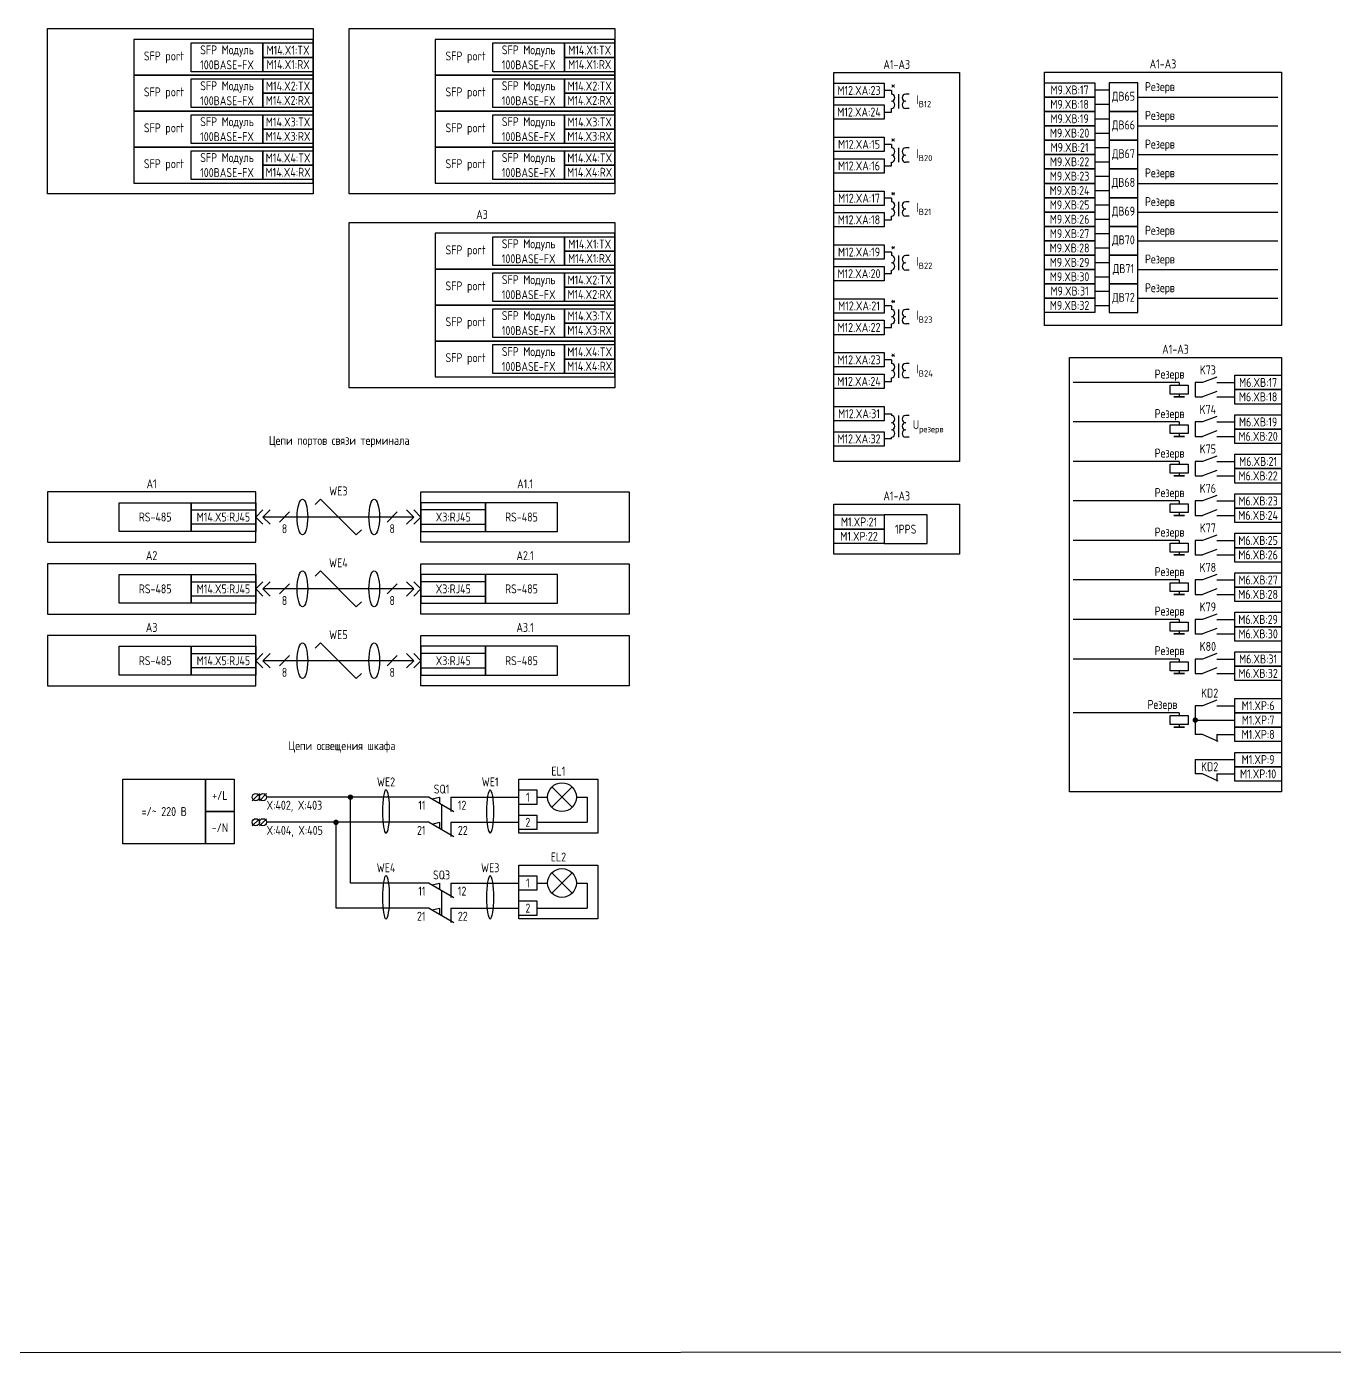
# Model space of a CAD drawing. Header units: millimetres. Extents: x -1315 to 7958, y -96 to 618.
# Drawn here: x 5269.2 to 5633.3, y -96 to 277.5 of the extents above; entities that cross this region are included whole.
import ezdxf

# ---------------------------------------------------------------- set-up
doc = ezdxf.new("R2010")
doc.units = ezdxf.units.MM
doc.styles.add('Gost_type_A', font='GOST_A.TTF')

# ---------------------------------------------------------------- blocks, each defined once
blk = doc.blocks.new('POINT')
at = {"const_width": 0.75}
blk.add_lwpolyline([(-0.375, 0, 1), (0.375, 0, 1)], format="xyb", close=True, dxfattribs=at)

msp = doc.modelspace()

# ---------------------------------------------------------------- linework, layer by layer
for p, q in [((5510, 259.78), (5508, 259.78)), ((5566.64, 259.92), (5570.64, 259.92)), ((5578.64, 257.92), (5617.64, 257.92)), ((5566.64, 255.92), (5570.64, 255.92)), ((5508, 253.78), (5510, 253.78)), ((5566.64, 251.92), (5570.64, 251.92)), ((5566.64, 247.92), (5570.64, 247.92)), ((5578.64, 249.92), (5617.64, 249.92)), ((5510, 244.78), (5508, 244.78)), ((5566.64, 243.92), (5570.64, 243.92)), ((5566.64, 239.92), (5570.64, 239.92)), ((5578.64, 241.92), (5617.64, 241.92)), ((5508, 238.78), (5510, 238.78)), ((5566.64, 235.92), (5570.64, 235.92)), ((5566.64, 231.92), (5570.64, 231.92)), ((5578.64, 233.92), (5617.64, 233.92)), ((5510, 229.78), (5508, 229.78)), ((5566.64, 227.92), (5570.64, 227.92)), ((5578.64, 225.92), (5617.64, 225.92)), ((5508, 223.78), (5510, 223.78)), ((5566.64, 223.92), (5570.64, 223.92)), ((5566.64, 219.92), (5570.64, 219.92)), ((5578.64, 217.92), (5617.64, 217.92)), ((5510, 214.78), (5508, 214.78)), ((5566.64, 215.92), (5570.64, 215.92)), ((5566.64, 211.92), (5570.64, 211.92)), ((5578.64, 209.92), (5617.64, 209.92)), ((5508, 208.78), (5510, 208.78)), ((5566.64, 207.92), (5570.64, 207.92)), ((5566.64, 203.92), (5570.64, 203.92)), ((5578.64, 201.92), (5617.64, 201.92)), ((5510, 199.78), (5508, 199.78)), ((5566.64, 199.92), (5570.64, 199.92)), ((5508, 193.78), (5510, 193.78)), ((5510, 184.78), (5508, 184.78)), ((5508, 178.78), (5510, 178.78)), ((5590.14, 178.47), (5560.64, 178.47)), ((5590.14, 178.47), (5590.14, 177.72)), ((5590.14, 175.22), (5590.14, 174.47)), ((5590.14, 167.47), (5560.64, 167.47)), ((5590.14, 167.47), (5590.14, 166.72)), ((5590.14, 164.22), (5590.14, 163.47)), ((5590.14, 156.47), (5560.64, 156.47)), ((5590.14, 156.47), (5590.14, 155.72)), ((5590.14, 153.22), (5590.14, 152.47)), ((5349.53, 144.53), (5351, 146)), ((5351, 146), (5361, 136)), ((5333, 141), (5335, 143)), ((5333, 141), (5335, 143)), ((5335, 141), (5337, 143)), ((5335, 141), (5337, 143)), ((5342.41, 142.41), (5339.59, 139.59)), ((5372.41, 142.41), (5369.59, 139.59)), ((5377, 141), (5375, 143)), ((5377, 141), (5375, 143)), ((5379, 141), (5377, 143)), ((5379, 141), (5377, 143)), ((5590.14, 145.47), (5560.64, 145.47)), ((5590.14, 145.47), (5590.14, 144.72)), ((5590.14, 142.22), (5590.14, 141.47)), ((5333, 141), (5335, 139)), ((5333, 141), (5335, 139)), ((5377, 141), (5335, 141)), ((5335, 141), (5337, 139)), ((5335, 141), (5337, 139)), ((5377, 141), (5375, 139)), ((5377, 141), (5375, 139)), ((5379, 141), (5377, 139)), ((5379, 141), (5377, 139)), ((5361, 136), (5362.41, 137.41)), ((5590.14, 134.47), (5560.64, 134.47)), ((5590.14, 134.47), (5590.14, 133.72)), ((5590.14, 131.22), (5590.14, 130.47)), ((5349.53, 124.53), (5351, 126)), ((5351, 126), (5361, 116)), ((5590.14, 123.47), (5560.64, 123.47)), ((5590.14, 123.47), (5590.14, 122.72)), ((5333, 121), (5335, 123)), ((5333, 121), (5335, 123)), ((5333, 121), (5335, 119)), ((5333, 121), (5335, 119)), ((5335, 121), (5337, 123)), ((5335, 121), (5337, 123)), ((5377, 121), (5335, 121)), ((5335, 121), (5337, 119)), ((5335, 121), (5337, 119)), ((5342.41, 122.41), (5339.59, 119.59)), ((5372.41, 122.41), (5369.59, 119.59)), ((5377, 121), (5375, 123)), ((5377, 121), (5375, 123)), ((5377, 121), (5375, 119)), ((5377, 121), (5375, 119)), ((5379, 121), (5377, 123)), ((5379, 121), (5377, 123)), ((5379, 121), (5377, 119)), ((5379, 121), (5377, 119)), ((5590.14, 120.22), (5590.14, 119.47)), ((5361, 116), (5362.41, 117.41)), ((5590.14, 112.47), (5560.64, 112.47)), ((5590.14, 112.47), (5590.14, 111.72)), ((5590.14, 109.22), (5590.14, 108.47)), ((5349.53, 104.53), (5351, 106)), ((5351, 106), (5361, 96)), ((5333, 101), (5335, 103)), ((5333, 101), (5335, 103)), ((5333, 101), (5335, 99)), ((5333, 101), (5335, 99)), ((5335, 101), (5337, 103)), ((5335, 101), (5337, 103)), ((5377, 101), (5335, 101)), ((5335, 101), (5337, 99)), ((5335, 101), (5337, 99)), ((5342.41, 102.41), (5339.59, 99.59)), ((5372.41, 102.41), (5369.59, 99.59)), ((5377, 101), (5375, 103)), ((5377, 101), (5375, 103)), ((5377, 101), (5375, 99)), ((5377, 101), (5375, 99)), ((5379, 101), (5377, 103)), ((5379, 101), (5377, 103)), ((5379, 101), (5377, 99)), ((5379, 101), (5377, 99)), ((5590.14, 101.47), (5560.64, 101.47)), ((5590.14, 101.47), (5590.14, 100.72)), ((5361, 96), (5362.41, 97.41)), ((5590.14, 98.22), (5590.14, 97.47)), ((5590.14, 86.47), (5560.64, 86.47)), ((5590.14, 86.47), (5590.14, 85.72)), ((5590.14, 83.22), (5590.14, 82.47)), ((5600.64, 80.47), (5600.64, 78.47)), ((5594.64, 73.47), (5594.64, 69.47)), ((5600.64, 69.47), (5600.64, 67.47)), ((5334.01, 64), (5332.01, 62)), ((5336.01, 64), (5334.01, 62)), ((5415.45, 65.83), (5421.11, 60.17)), ((5421.11, 65.83), (5415.45, 60.17)), ((5381.28, 63), (5336.01, 63)), ((5359.36, 39.09), (5359.36, 62.99)), ((5381.28, 63), (5388.2, 59)), ((5382.14, 62.5), (5384.14, 63)), ((5384.14, 63), (5384.14, 61.34)), ((5387.28, 63), (5387.28, 59)), ((5387.28, 63), (5406.28, 63)), ((5411.28, 63), (5414.28, 63)), ((5422.28, 63), (5425.28, 63)), ((5425.28, 63), (5425.28, 56)), ((5334.01, 57), (5332.01, 55)), ((5336.01, 57), (5334.01, 55)), ((5381.28, 56), (5336.01, 56)), ((5355.36, 32.09), (5355.36, 55.99)), ((5381.28, 56), (5388.2, 52)), ((5382.14, 55.5), (5384.14, 56)), ((5384.14, 56), (5384.14, 54.34)), ((5387.28, 56), (5387.28, 52)), ((5387.28, 56), (5406.28, 56)), ((5411.28, 56), (5425.28, 56)), ((5415.45, 41.91), (5421.11, 36.26)), ((5421.11, 41.91), (5415.45, 36.26)), ((5381.28, 39.09), (5359.36, 39.09)), ((5381.28, 39.09), (5388.2, 35.09)), ((5382.14, 38.59), (5384.14, 39.09)), ((5384.14, 39.09), (5384.14, 37.43)), ((5387.28, 39.09), (5387.28, 35.09)), ((5387.28, 39.09), (5406.28, 39.09)), ((5411.28, 39.09), (5414.28, 39.09)), ((5422.28, 39.09), (5425.28, 39.09)), ((5425.28, 39.09), (5425.28, 32.09)), ((5381.28, 32.09), (5355.36, 32.09)), ((5381.28, 32.09), (5388.2, 28.09)), ((5382.14, 31.59), (5384.14, 32.09)), ((5384.14, 32.09), (5384.14, 30.43)), ((5387.28, 32.09), (5387.28, 28.09)), ((5387.28, 32.09), (5406.28, 32.09)), ((5411.28, 32.09), (5425.28, 32.09))]:
    msp.add_line(p, q)
at = {"ltscale": 4}
for p, q in [((5510, 259.78), (5510, 258.78)), ((5510, 259.28), (5510, 258.78)), ((5512, 258.78), (5512, 254.78)), ((5512, 258.78), (5512, 254.78)), ((5515, 258.78), (5514, 258.78)), ((5515, 258.78), (5514, 258.78)), ((5510, 253.78), (5510, 254.78)), ((5515, 254.78), (5514, 254.78)), ((5515, 254.78), (5514, 254.78)), ((5510, 244.78), (5510, 243.78)), ((5510, 244.28), (5510, 243.78)), ((5512, 243.78), (5512, 239.78)), ((5512, 243.78), (5512, 239.78)), ((5515, 243.78), (5514, 243.78)), ((5515, 243.78), (5514, 243.78)), ((5510, 238.78), (5510, 239.78)), ((5515, 239.78), (5514, 239.78)), ((5515, 239.78), (5514, 239.78)), ((5510, 229.78), (5510, 228.78)), ((5510, 229.28), (5510, 228.78)), ((5512, 228.78), (5512, 224.78)), ((5512, 228.78), (5512, 224.78)), ((5515, 228.78), (5514, 228.78)), ((5515, 228.78), (5514, 228.78)), ((5510, 223.78), (5510, 224.78)), ((5515, 224.78), (5514, 224.78)), ((5515, 224.78), (5514, 224.78)), ((5510, 214.78), (5510, 213.78)), ((5510, 214.28), (5510, 213.78)), ((5512, 213.78), (5512, 209.78)), ((5512, 213.78), (5512, 209.78)), ((5515, 213.78), (5514, 213.78)), ((5515, 213.78), (5514, 213.78)), ((5510, 208.78), (5510, 209.78)), ((5515, 209.78), (5514, 209.78)), ((5515, 209.78), (5514, 209.78)), ((5510, 199.78), (5510, 198.78)), ((5510, 199.28), (5510, 198.78)), ((5512, 198.78), (5512, 194.78)), ((5512, 198.78), (5512, 194.78)), ((5515, 198.78), (5514, 198.78)), ((5515, 198.78), (5514, 198.78)), ((5510, 193.78), (5510, 194.78)), ((5515, 194.78), (5514, 194.78)), ((5515, 194.78), (5514, 194.78)), ((5510, 184.78), (5510, 183.78)), ((5510, 184.28), (5510, 183.78)), ((5512, 183.78), (5512, 179.78)), ((5512, 183.78), (5512, 179.78)), ((5515, 183.78), (5514, 183.78)), ((5515, 183.78), (5514, 183.78)), ((5510, 178.78), (5510, 179.78)), ((5515, 179.78), (5514, 179.78)), ((5515, 179.78), (5514, 179.78)), ((5508, 169.77), (5510, 169.77)), ((5510, 169.77), (5510, 169.27)), ((5510, 169.77), (5510, 169.27)), ((5512, 169.27), (5512, 165.27)), ((5515, 169.27), (5514, 169.27)), ((5512, 167.27), (5512, 163.27)), ((5510, 162.77), (5508, 162.77)), ((5510, 162.77), (5510, 163.27)), ((5515, 163.27), (5514, 163.27))]:
    msp.add_line(p, q, dxfattribs=at)
at = {"ltscale": 4.32}
for p, q in [((5600.64, 179.97), (5596.64, 178.47)), ((5600.64, 175.97), (5596.64, 174.47)), ((5600.64, 168.97), (5596.64, 167.47)), ((5600.64, 164.97), (5596.64, 163.47)), ((5600.64, 157.97), (5596.64, 156.47)), ((5600.64, 153.97), (5596.64, 152.47)), ((5600.64, 146.97), (5596.64, 145.47)), ((5600.64, 142.97), (5596.64, 141.47)), ((5600.64, 135.97), (5596.64, 134.47)), ((5600.64, 131.97), (5596.64, 130.47)), ((5600.64, 124.97), (5596.64, 123.47)), ((5600.64, 120.97), (5596.64, 119.47)), ((5600.64, 113.97), (5596.64, 112.47)), ((5600.64, 109.97), (5596.64, 108.47)), ((5600.64, 102.97), (5596.64, 101.47)), ((5600.64, 98.97), (5596.64, 97.47)), ((5600.64, 89.97), (5596.64, 88.47)), ((5601.03, 78.47), (5596.64, 80.47)), ((5601.03, 67.47), (5596.64, 69.47))]:
    msp.add_line(p, q, dxfattribs=at)
at = {"ltscale": 1.08}
for p, q in [((5596.64, 178.47), (5594.64, 178.47)), ((5594.64, 178.47), (5594.64, 174.47)), ((5600.64, 178.47), (5605.64, 178.47)), ((5594.64, 174.47), (5596.64, 174.47)), ((5600.64, 174.47), (5605.64, 174.47)), ((5596.64, 167.47), (5594.64, 167.47)), ((5594.64, 167.47), (5594.64, 163.47)), ((5600.64, 167.47), (5605.64, 167.47)), ((5594.64, 163.47), (5596.64, 163.47)), ((5600.64, 163.47), (5605.64, 163.47)), ((5596.64, 156.47), (5594.64, 156.47)), ((5594.64, 156.47), (5594.64, 152.47)), ((5600.64, 156.47), (5605.64, 156.47)), ((5594.64, 152.47), (5596.64, 152.47)), ((5600.64, 152.47), (5605.64, 152.47)), ((5596.64, 145.47), (5594.64, 145.47)), ((5594.64, 145.47), (5594.64, 141.47)), ((5600.64, 145.47), (5605.64, 145.47)), ((5594.64, 141.47), (5596.64, 141.47)), ((5600.64, 141.47), (5605.64, 141.47)), ((5596.64, 134.47), (5594.64, 134.47)), ((5594.64, 134.47), (5594.64, 130.47)), ((5600.64, 134.47), (5605.64, 134.47)), ((5594.64, 130.47), (5596.64, 130.47)), ((5600.64, 130.47), (5605.64, 130.47)), ((5596.64, 123.47), (5594.64, 123.47)), ((5594.64, 123.47), (5594.64, 119.47)), ((5600.64, 123.47), (5605.64, 123.47)), ((5594.64, 119.47), (5596.64, 119.47)), ((5600.64, 119.47), (5605.64, 119.47)), ((5596.64, 112.47), (5594.64, 112.47)), ((5594.64, 112.47), (5594.64, 108.47)), ((5600.64, 112.47), (5605.64, 112.47)), ((5594.64, 108.47), (5596.64, 108.47)), ((5600.64, 108.47), (5605.64, 108.47)), ((5596.64, 101.47), (5594.64, 101.47)), ((5594.64, 101.47), (5594.64, 97.47)), ((5600.64, 101.47), (5605.64, 101.47)), ((5594.64, 97.47), (5596.64, 97.47)), ((5600.64, 97.47), (5605.64, 97.47)), ((5596.64, 88.47), (5594.64, 88.47)), ((5594.64, 88.47), (5594.64, 80.47)), ((5600.64, 88.47), (5605.64, 88.47)), ((5594.64, 84.47), (5605.64, 84.47)), ((5596.64, 80.47), (5594.64, 80.47)), ((5600.64, 80.47), (5605.64, 80.47)), ((5594.64, 73.47), (5605.64, 73.47)), ((5596.64, 69.47), (5594.64, 69.47)), ((5600.64, 69.47), (5605.64, 69.47))]:
    msp.add_line(p, q, dxfattribs=at)
at = {"ltscale": 0.5}
for p, q in [((5384.74, 61), (5384.74, 54)), ((5384.74, 37.09), (5384.74, 30.09))]:
    msp.add_line(p, q, dxfattribs=at)
for points in [[(-1315, 612), (7958.16, 618), (7958.16, -90), (-1315, -96)], [(5275, 277), (5349, 277), (5349, 231), (5275, 231)], [(5359, 277), (5433, 277), (5433, 231), (5359, 231)], [(5299, 264), (5349, 264), (5349, 274), (5299, 274)], [(5315, 273), (5335, 273), (5335, 265), (5315, 265)], [(5335, 273), (5349, 273), (5349, 269), (5335, 269)], [(5383, 264), (5433, 264), (5433, 274), (5383, 274)], [(5399, 273), (5419, 273), (5419, 265), (5399, 265)], [(5419, 273), (5433, 273), (5433, 269), (5419, 269)], [(5335, 269), (5349, 269), (5349, 265), (5335, 265)], [(5419, 269), (5433, 269), (5433, 265), (5419, 265)], [(5299, 254), (5349, 254), (5349, 264), (5299, 264)], [(5315, 263), (5335, 263), (5335, 255), (5315, 255)], [(5335, 263), (5349, 263), (5349, 259), (5335, 259)], [(5383, 254), (5433, 254), (5433, 264), (5383, 264)], [(5399, 263), (5419, 263), (5419, 255), (5399, 255)], [(5419, 263), (5433, 263), (5433, 259), (5419, 259)], [(5494, 264.78), (5529, 264.78), (5529, 156.42), (5494, 156.42)], [(5494, 261.78), (5508, 261.78), (5508, 257.78), (5494, 257.78)], [(5552.64, 264.92), (5618.64, 264.92), (5618.64, 194.37), (5552.64, 194.37)], [(5552.64, 261.92), (5566.64, 261.92), (5566.64, 257.92), (5552.64, 257.92)], [(5335, 259), (5349, 259), (5349, 255), (5335, 255)], [(5419, 259), (5433, 259), (5433, 255), (5419, 255)], [(5552.64, 257.92), (5566.64, 257.92), (5566.64, 253.92), (5552.64, 253.92)], [(5299, 244), (5349, 244), (5349, 254), (5299, 254)], [(5383, 244), (5433, 244), (5433, 254), (5383, 254)], [(5494, 255.78), (5508, 255.78), (5508, 251.78), (5494, 251.78)], [(5315, 253), (5335, 253), (5335, 245), (5315, 245)], [(5335, 253), (5349, 253), (5349, 249), (5335, 249)], [(5399, 253), (5419, 253), (5419, 245), (5399, 245)], [(5419, 253), (5433, 253), (5433, 249), (5419, 249)], [(5552.64, 253.92), (5566.64, 253.92), (5566.64, 249.92), (5552.64, 249.92)], [(5335, 249), (5349, 249), (5349, 245), (5335, 245)], [(5419, 249), (5433, 249), (5433, 245), (5419, 245)], [(5494, 246.78), (5508, 246.78), (5508, 242.78), (5494, 242.78)], [(5552.64, 249.92), (5566.64, 249.92), (5566.64, 245.92), (5552.64, 245.92)], [(5299, 234), (5349, 234), (5349, 244), (5299, 244)], [(5315, 243), (5335, 243), (5335, 235), (5315, 235)], [(5335, 243), (5349, 243), (5349, 239), (5335, 239)], [(5383, 234), (5433, 234), (5433, 244), (5383, 244)], [(5399, 243), (5419, 243), (5419, 235), (5399, 235)], [(5419, 243), (5433, 243), (5433, 239), (5419, 239)], [(5552.64, 245.92), (5566.64, 245.92), (5566.64, 241.92), (5552.64, 241.92)], [(5494, 240.78), (5508, 240.78), (5508, 236.78), (5494, 236.78)], [(5552.64, 241.92), (5566.64, 241.92), (5566.64, 237.92), (5552.64, 237.92)], [(5335, 239), (5349, 239), (5349, 235), (5335, 235)], [(5419, 239), (5433, 239), (5433, 235), (5419, 235)], [(5552.64, 237.92), (5566.64, 237.92), (5566.64, 233.92), (5552.64, 233.92)], [(5494, 231.78), (5508, 231.78), (5508, 227.78), (5494, 227.78)], [(5552.64, 233.92), (5566.64, 233.92), (5566.64, 229.92), (5552.64, 229.92)], [(5552.64, 229.92), (5566.64, 229.92), (5566.64, 225.92), (5552.64, 225.92)], [(5494, 225.78), (5508, 225.78), (5508, 221.78), (5494, 221.78)], [(5552.64, 225.92), (5566.64, 225.92), (5566.64, 221.92), (5552.64, 221.92)], [(5359, 223), (5433, 223), (5433, 177), (5359, 177)], [(5552.64, 221.92), (5566.64, 221.92), (5566.64, 217.92), (5552.64, 217.92)], [(5383, 210), (5433, 210), (5433, 220), (5383, 220)], [(5399, 219), (5419, 219), (5419, 211), (5399, 211)], [(5419, 219), (5433, 219), (5433, 215), (5419, 215)], [(5494, 216.78), (5508, 216.78), (5508, 212.78), (5494, 212.78)], [(5552.64, 217.92), (5566.64, 217.92), (5566.64, 213.92), (5552.64, 213.92)], [(5419, 215), (5433, 215), (5433, 211), (5419, 211)], [(5552.64, 213.92), (5566.64, 213.92), (5566.64, 209.92), (5552.64, 209.92)], [(5383, 200), (5433, 200), (5433, 210), (5383, 210)], [(5494, 210.78), (5508, 210.78), (5508, 206.78), (5494, 206.78)], [(5552.64, 209.92), (5566.64, 209.92), (5566.64, 205.92), (5552.64, 205.92)], [(5399, 209), (5419, 209), (5419, 201), (5399, 201)], [(5419, 209), (5433, 209), (5433, 205), (5419, 205)], [(5552.64, 205.92), (5566.64, 205.92), (5566.64, 201.92), (5552.64, 201.92)], [(5419, 205), (5433, 205), (5433, 201), (5419, 201)], [(5494, 201.78), (5508, 201.78), (5508, 197.78), (5494, 197.78)], [(5552.64, 201.92), (5566.64, 201.92), (5566.64, 197.92), (5552.64, 197.92)], [(5383, 190), (5433, 190), (5433, 200), (5383, 200)], [(5399, 199), (5419, 199), (5419, 191), (5399, 191)], [(5419, 199), (5433, 199), (5433, 195), (5419, 195)], [(5419, 195), (5433, 195), (5433, 191), (5419, 191)], [(5494, 195.78), (5508, 195.78), (5508, 191.78), (5494, 191.78)], [(5383, 180), (5433, 180), (5433, 190), (5383, 190)], [(5399, 189), (5419, 189), (5419, 181), (5399, 181)], [(5419, 189), (5433, 189), (5433, 185), (5419, 185)], [(5494, 186.78), (5508, 186.78), (5508, 182.78), (5494, 182.78)], [(5419, 185), (5433, 185), (5433, 181), (5419, 181)], [(5559.64, 185.47), (5618.64, 185.47), (5618.64, 64.47), (5559.64, 64.47)], [(5494, 180.78), (5508, 180.78), (5508, 176.78), (5494, 176.78)], [(5605.64, 180.47), (5618.64, 180.47), (5618.64, 176.47), (5605.64, 176.47)], [(5592.64, 177.72), (5592.64, 175.22), (5587.64, 175.22), (5587.64, 177.72)], [(5605.64, 176.47), (5618.64, 176.47), (5618.64, 172.47), (5605.64, 172.47)], [(5591.64, 174.47), (5588.64, 174.47)], [(5494, 171.77), (5508, 171.77), (5508, 167.77), (5494, 167.77)], [(5605.64, 169.47), (5618.64, 169.47), (5618.64, 165.47), (5605.64, 165.47)], [(5494, 164.77), (5508, 164.77), (5508, 160.77), (5494, 160.77)], [(5592.64, 166.72), (5592.64, 164.22), (5587.64, 164.22), (5587.64, 166.72)], [(5605.64, 165.47), (5618.64, 165.47), (5618.64, 161.47), (5605.64, 161.47)], [(5591.64, 163.47), (5588.64, 163.47)], [(5605.64, 158.47), (5618.64, 158.47), (5618.64, 154.47), (5605.64, 154.47)], [(5592.64, 155.72), (5592.64, 153.22), (5587.64, 153.22), (5587.64, 155.72)], [(5605.64, 154.47), (5618.64, 154.47), (5618.64, 150.47), (5605.64, 150.47)], [(5591.64, 152.47), (5588.64, 152.47)], [(5275, 134), (5333, 134), (5333, 148), (5275, 148)], [(5437, 134), (5379, 134), (5379, 148), (5437, 148)], [(5605.64, 147.47), (5618.64, 147.47), (5618.64, 143.47), (5605.64, 143.47)], [(5295, 145), (5315, 145), (5315, 137), (5295, 137)], [(5315, 145), (5333, 145), (5333, 137), (5315, 137)], [(5315, 143), (5333, 143), (5333, 139), (5315, 139)], [(5397, 145), (5379, 145), (5379, 137), (5397, 137)], [(5397, 143), (5379, 143), (5379, 139), (5397, 139)], [(5417, 145), (5397, 145), (5397, 137), (5417, 137)], [(5494, 144.63), (5529, 144.63), (5529, 130.63), (5494, 130.63)], [(5592.64, 144.72), (5592.64, 142.22), (5587.64, 142.22), (5587.64, 144.72)], [(5605.64, 143.47), (5618.64, 143.47), (5618.64, 139.47), (5605.64, 139.47)], [(5494, 141.63), (5508, 141.63), (5508, 137.63), (5494, 137.63)], [(5591.64, 141.47), (5588.64, 141.47)], [(5494, 137.63), (5508, 137.63), (5508, 133.63), (5494, 133.63)], [(5605.64, 136.47), (5618.64, 136.47), (5618.64, 132.47), (5605.64, 132.47)], [(5592.64, 133.72), (5592.64, 131.22), (5587.64, 131.22), (5587.64, 133.72)], [(5605.64, 132.47), (5618.64, 132.47), (5618.64, 128.47), (5605.64, 128.47)], [(5275, 114), (5333, 114), (5333, 128), (5275, 128)], [(5437, 114), (5379, 114), (5379, 128), (5437, 128)], [(5591.64, 130.47), (5588.64, 130.47)], [(5295, 125), (5315, 125), (5315, 117), (5295, 117)], [(5315, 125), (5333, 125), (5333, 117), (5315, 117)], [(5397, 125), (5379, 125), (5379, 117), (5397, 117)], [(5417, 125), (5397, 125), (5397, 117), (5417, 117)], [(5605.64, 125.47), (5618.64, 125.47), (5618.64, 121.47), (5605.64, 121.47)], [(5315, 123), (5333, 123), (5333, 119), (5315, 119)], [(5397, 123), (5379, 123), (5379, 119), (5397, 119)], [(5592.64, 122.72), (5592.64, 120.22), (5587.64, 120.22), (5587.64, 122.72)], [(5605.64, 121.47), (5618.64, 121.47), (5618.64, 117.47), (5605.64, 117.47)], [(5591.64, 119.47), (5588.64, 119.47)], [(5605.64, 114.47), (5618.64, 114.47), (5618.64, 110.47), (5605.64, 110.47)], [(5592.64, 111.72), (5592.64, 109.22), (5587.64, 109.22), (5587.64, 111.72)], [(5591.64, 108.47), (5588.64, 108.47)], [(5605.64, 110.47), (5618.64, 110.47), (5618.64, 106.47), (5605.64, 106.47)], [(5275, 94), (5333, 94), (5333, 108), (5275, 108)], [(5295, 105), (5315, 105), (5315, 97), (5295, 97)], [(5315, 105), (5333, 105), (5333, 97), (5315, 97)], [(5437, 94), (5379, 94), (5379, 108), (5437, 108)], [(5397, 105), (5379, 105), (5379, 97), (5397, 97)], [(5417, 105), (5397, 105), (5397, 97), (5417, 97)], [(5315, 103), (5333, 103), (5333, 99), (5315, 99)], [(5397, 103), (5379, 103), (5379, 99), (5397, 99)], [(5605.64, 103.47), (5618.64, 103.47), (5618.64, 99.47), (5605.64, 99.47)], [(5592.64, 100.72), (5592.64, 98.22), (5587.64, 98.22), (5587.64, 100.72)], [(5591.64, 97.47), (5588.64, 97.47)], [(5605.64, 99.47), (5618.64, 99.47), (5618.64, 95.47), (5605.64, 95.47)], [(5605.64, 90.47), (5618.64, 90.47), (5618.64, 86.47), (5605.64, 86.47)], [(5605.64, 86.47), (5618.64, 86.47), (5618.64, 82.47), (5605.64, 82.47)], [(5592.64, 85.72), (5592.64, 83.22), (5587.64, 83.22), (5587.64, 85.72)], [(5591.64, 82.47), (5588.64, 82.47)], [(5605.64, 82.47), (5618.64, 82.47), (5618.64, 78.47), (5605.64, 78.47)], [(5605.64, 75.47), (5618.64, 75.47), (5618.64, 71.47), (5605.64, 71.47)], [(5605.64, 71.47), (5618.64, 71.47), (5618.64, 67.47), (5605.64, 67.47)], [(5319, 50), (5296, 50), (5296, 68), (5319, 68)], [(5327, 59), (5319, 59), (5319, 68), (5327, 68)], [(5406.28, 68), (5428.28, 68), (5428.28, 53), (5406.28, 53)], [(5406.28, 65), (5411.28, 65), (5411.28, 61), (5406.28, 61)], [(5327, 50), (5319, 50), (5319, 59), (5327, 59)], [(5406.28, 58), (5411.28, 58), (5411.28, 54), (5406.28, 54)], [(5406.28, 44.09), (5428.28, 44.09), (5428.28, 29.09), (5406.28, 29.09)], [(5406.28, 41.09), (5411.28, 41.09), (5411.28, 37.09), (5406.28, 37.09)], [(5406.28, 34.09), (5411.28, 34.09), (5411.28, 30.09), (5406.28, 30.09)]]:
    msp.add_lwpolyline(points, close=True)
at = {"ltscale": 4}
for points in [[(5570.64, 253.92), (5578.64, 253.92), (5578.64, 261.92), (5570.64, 261.92)], [(5570.64, 245.92), (5578.64, 245.92), (5578.64, 253.92), (5570.64, 253.92)], [(5570.64, 237.92), (5578.64, 237.92), (5578.64, 245.92), (5570.64, 245.92)], [(5570.64, 229.92), (5578.64, 229.92), (5578.64, 237.92), (5570.64, 237.92)], [(5570.64, 221.92), (5578.64, 221.92), (5578.64, 229.92), (5570.64, 229.92)], [(5570.64, 213.92), (5578.64, 213.92), (5578.64, 221.92), (5570.64, 221.92)], [(5570.64, 205.92), (5578.64, 205.92), (5578.64, 213.92), (5570.64, 213.92)], [(5570.64, 197.92), (5578.64, 197.92), (5578.64, 205.92), (5570.64, 205.92)], [(5508, 133.63), (5520, 133.63), (5520, 141.63), (5508, 141.63)]]:
    msp.add_lwpolyline(points, close=True, dxfattribs=at)
for centre, radius in [((5333.01, 63), 1), ((5335.01, 63), 1), ((5418.28, 63), 4), ((5333.01, 56), 1), ((5335.01, 56), 1), ((5418.28, 39.09), 4)]:
    msp.add_circle(centre, radius)
for centre, start, end in [((5510, 257.78), 270, 90), ((5510, 257.78), 270, 90), ((5514, 257.78), 90, 270), ((5514, 257.78), 90, 270), ((5510, 255.78), 270, 90), ((5510, 255.78), 270, 90), ((5514, 255.78), 90, 270), ((5514, 255.78), 90, 270), ((5510, 242.78), 270, 90), ((5510, 242.78), 270, 90), ((5514, 242.78), 90, 270), ((5514, 242.78), 90, 270), ((5510, 240.78), 270, 90), ((5510, 240.78), 270, 90), ((5514, 240.78), 90, 270), ((5514, 240.78), 90, 270), ((5510, 227.78), 270, 90), ((5510, 227.78), 270, 90), ((5514, 227.78), 90, 270), ((5514, 227.78), 90, 270), ((5510, 225.78), 270, 90), ((5510, 225.78), 270, 90), ((5514, 225.78), 90, 270), ((5514, 225.78), 90, 270), ((5510, 212.78), 270, 90), ((5510, 212.78), 270, 90), ((5514, 212.78), 90, 270), ((5514, 212.78), 90, 270), ((5510, 210.78), 270, 90), ((5510, 210.78), 270, 90), ((5514, 210.78), 90, 270), ((5514, 210.78), 90, 270), ((5510, 197.78), 270, 90), ((5510, 197.78), 270, 90), ((5514, 197.78), 90, 270), ((5514, 197.78), 90, 270), ((5510, 195.78), 270, 90), ((5510, 195.78), 270, 90), ((5514, 195.78), 90, 270), ((5514, 195.78), 90, 270), ((5510, 182.78), 270, 90), ((5510, 182.78), 270, 90), ((5514, 182.78), 90, 270), ((5514, 182.78), 90, 270), ((5510, 180.78), 270, 90), ((5510, 180.78), 270, 90), ((5514, 180.78), 90, 270), ((5514, 180.78), 90, 270), ((5510, 168.27), 270, 90), ((5514, 168.27), 90, 270), ((5514, 168.27), 90, 270), ((5510, 166.27), 270, 90), ((5510, 164.27), 270, 90), ((5514, 166.27), 90, 270), ((5514, 166.27), 90, 270), ((5514, 164.27), 90, 270)]:
    msp.add_arc(centre, 1, start, end, dxfattribs=at)
for centre in [(5346, 141), (5366, 141), (5346, 121), (5366, 121), (5346, 101), (5366, 101)]:
    msp.add_ellipse(centre, major_axis=(0, -5), ratio=0.293778)
at = {"extrusion": (0, 0, -1)}
for centre in [(5369.28, 59), (5398.28, 59), (5369.28, 35.09), (5398.28, 35.09)]:
    msp.add_ellipse(centre, major_axis=(0, -6), ratio=0.166667, dxfattribs=at)

# ---------------------------------------------------------------- block references
for p in [(5594.64, 84.47), (5359.36, 62.99), (5355.36, 55.99)]:
    msp.add_blockref('POINT', p)

# ---------------------------------------------------------------- texts
at = {"char_height": 2.5, "style": 'Gost_type_A'}
for s, insert, width, attachment_point in [('SFP port', (5313, 269), 20, 6), ('SFP Mодуль 100BASE-FX', (5325, 269), 19.9998, 5), ('M14.X1:TX', (5342, 271), 14, 5), ('SFP port', (5397, 269), 20, 6), ('SFP Mодуль 100BASE-FX', (5409, 269), 19.9998, 5), ('M14.X1:TX', (5426, 271), 14, 5), ('M14.X1:RX', (5342, 267), 14, 5), ('M14.X1:RX', (5426, 267), 14, 5), ('SFP Mодуль 100BASE-FX', (5325, 259), 19.9998, 5), ('M14.X2:TX', (5342, 261), 14, 5), ('SFP Mодуль 100BASE-FX', (5409, 259), 19.9998, 5), ('M14.X2:TX', (5426, 261), 14, 5), ('*', (5510.5, 261.28), 3, 5), ('Резерв', (5580.64, 258.92), 37, 7), ('SFP port', (5313, 259), 20, 6), ('M14.X2:RX', (5342, 257), 14, 5), ('SFP port', (5397, 259), 20, 6), ('M14.X2:RX', (5426, 257), 14, 5), ('M12.XA:23', (5501, 259.78), 14, 5), ('\\A1;I{\\H0.7x;\\S^ В12;}', (5517, 256.78), 8, 4), ('M9.XВ:17', (5559.64, 259.92), 14, 5), ('ДВ65', (5574.64, 257.92), 7.9998, 5), ('M12.XA:24', (5500.99, 253.77), 14.018, 5), ('M9.XВ:18', (5559.64, 255.92), 14, 5), ('Резерв', (5580.64, 250.92), 37, 7), ('SFP port', (5313, 249), 20, 6), ('SFP Mодуль 100BASE-FX', (5325, 249), 19.9998, 5), ('M14.X3:TX', (5342, 251), 14, 5), ('SFP port', (5397, 249), 20, 6), ('SFP Mодуль 100BASE-FX', (5409, 249), 19.9998, 5), ('M14.X3:TX', (5426, 251), 14, 5), ('M9.XВ:19', (5559.64, 251.92), 14, 5), ('ДВ66', (5574.64, 249.92), 7.9998, 5), ('M14.X3:RX', (5342, 247), 14, 5), ('M14.X3:RX', (5426, 247), 14, 5), ('M9.XВ:20', (5559.64, 247.92), 14, 5), ('M12.XA:15', (5501, 244.78), 14, 5), ('*', (5510.5, 246.28), 3, 5), ('\\A1;I{\\H0.7x;\\S^ B20;}', (5517, 241.78), 8, 4), ('M9.XВ:21', (5559.64, 243.92), 14, 5), ('ДВ67', (5574.64, 241.92), 7.9998, 5), ('Резерв', (5580.64, 242.92), 37, 7), ('SFP port', (5313, 239), 20, 6), ('SFP Mодуль 100BASE-FX', (5325, 239), 19.9998, 5), ('M14.X4:TX', (5342, 241), 14, 5), ('SFP port', (5397, 239), 20, 6), ('SFP Mодуль 100BASE-FX', (5409, 239), 19.9998, 5), ('M14.X4:TX', (5426, 241), 14, 5), ('M12.XA:16', (5500.99, 238.77), 14.018, 5), ('M9.XВ:22', (5559.64, 239.92), 14, 5), ('M14.X4:RX', (5342, 237), 14, 5), ('M14.X4:RX', (5426, 237), 14, 5), ('M9.XВ:23', (5559.64, 235.92), 14, 5), ('ДВ68', (5574.64, 233.92), 7.9998, 5), ('Резерв', (5580.64, 234.92), 37, 7), ('M9.XВ:24', (5559.64, 231.92), 14, 5), ('M12.XA:17', (5501, 229.78), 14, 5), ('*', (5510.5, 231.28), 3, 5), ('\\A1;I{\\H0.7x;\\S^ B21;}', (5517, 226.78), 8, 4), ('M9.XВ:25', (5559.64, 227.92), 14, 5), ('Резерв', (5580.64, 226.92), 37, 7), ('M12.XA:18', (5500.99, 223.77), 14.018, 5), ('M9.XВ:26', (5559.64, 223.92), 14, 5), ('ДВ69', (5574.64, 225.92), 7.9998, 5), ('M9.XВ:27', (5559.64, 219.92), 14, 5), ('Резерв', (5580.64, 218.92), 37, 7), ('SFP port', (5397, 215), 20, 6), ('SFP Mодуль 100BASE-FX', (5409, 215), 19.9998, 5), ('M14.X1:TX', (5426, 217), 14, 5), ('M9.XВ:28', (5559.64, 215.92), 14, 5), ('ДВ70', (5574.64, 217.92), 7.9998, 5), ('M14.X1:RX', (5426, 213), 14, 5), ('M12.XA:19', (5501, 214.78), 14, 5), ('*', (5510.5, 216.28), 3, 5), ('\\A1;I{\\H0.7x;\\S^ B22;}', (5517, 211.78), 8, 4), ('M9.XВ:29', (5559.64, 211.92), 14, 5), ('Резерв', (5580.64, 210.92), 37, 7), ('M12.XA:20', (5500.99, 208.77), 14.018, 5), ('M9.XВ:30', (5559.64, 207.92), 14, 5), ('ДВ71', (5574.64, 209.92), 7.9998, 5), ('SFP port', (5397, 205), 20, 6), ('SFP Mодуль 100BASE-FX', (5409, 205), 19.9998, 5), ('M14.X2:TX', (5426, 207), 14, 5), ('Резерв', (5580.64, 202.92), 37, 7), ('M14.X2:RX', (5426, 203), 14, 5), ('M9.XВ:31', (5559.64, 203.92), 14, 5), ('ДВ72', (5574.64, 201.92), 7.9998, 5), ('SFP Mодуль 100BASE-FX', (5409, 195), 19.9998, 5), ('M14.X3:TX', (5426, 197), 14, 5), ('M12.XA:21', (5501, 199.78), 14, 5), ('*', (5510.5, 201.28), 3, 5), ('\\A1;I{\\H0.7x;\\S^ B23;}', (5517, 196.78), 8, 4), ('M9.XВ:32', (5559.64, 199.92), 14, 5), ('SFP port', (5397, 195), 20, 6), ('M14.X3:RX', (5426, 193), 14, 5), ('M12.XA:22', (5500.99, 193.78), 14.018, 5), ('SFP Mодуль 100BASE-FX', (5409, 185), 19.9998, 5), ('M14.X4:TX', (5426, 187), 14, 5), ('SFP port', (5397, 185), 20, 6), ('M14.X4:RX', (5426, 183), 14, 5), ('M12.XA:23', (5501, 184.78), 14, 5), ('*', (5510.5, 186.28), 3, 5), ('\\A1;I{\\H0.7x;\\S^ B24;}', (5517, 181.78), 8, 4), ('K73', (5598.14, 181.97), 5, 5), ('M12.XA:24', (5500.99, 178.77), 14.018, 5), ('Резерв', (5591.64, 180.47), 31.0015, 6), ('M6.XВ:17', (5612.14, 178.47), 13, 5), ('M6.XВ:18', (5612.14, 174.47), 13, 5), ('K74', (5598.14, 170.97), 5, 5), ('M12.XA:31', (5500.99, 169.77), 14.018, 5), ('Резерв', (5591.64, 169.47), 31.0015, 6), ('M6.XВ:19', (5612.14, 167.47), 13, 5), ('\\A1;U{\\H0.7x;\\S^ резерв;}', (5516, 166.27), 12, 4), ('M6.XВ:20', (5612.14, 163.47), 13, 5), ('M12.XA:32', (5500.99, 162.77), 14.018, 5), ('K75', (5598.14, 159.97), 5, 5), ('Резерв', (5591.64, 158.47), 31.0015, 6), ('M6.XВ:21', (5612.14, 156.47), 13, 5), ('M6.XВ:22', (5612.14, 152.47), 13, 5), ('WE3', (5356, 147), 20, 8), ('K76', (5598.14, 148.97), 5, 5), ('Резерв', (5591.64, 147.47), 31.0015, 6), ('M6.XВ:23', (5612.14, 145.47), 13, 5), ('RS-485', (5305, 141), 19.9998, 5), ('M14.X5:RJ45', (5324, 141), 18.0002, 5), ('X3:RJ45', (5388, 141), 18.0002, 5), ('RS-485', (5407, 141), 19.9998, 5), ('M6.XВ:24', (5612.14, 141.47), 13, 5), ('8', (5341, 139), 20, 2), ('8', (5371, 139), 20, 2), ('M1.XP:21', (5501, 139.63), 14, 5), ('1PPS', (5514, 137.63), 12, 5), ('K77', (5598.14, 137.97), 5, 5), ('M1.XP:22', (5501, 135.63), 14, 5), ('Резерв', (5591.64, 136.47), 31.0015, 6), ('M6.XВ:25', (5612.14, 134.47), 13, 5), ('M6.XВ:26', (5612.14, 130.47), 13, 5), ('WE4', (5356, 127), 20, 8), ('Резерв', (5591.64, 125.47), 31.0015, 6), ('K78', (5598.14, 126.97), 5, 5), ('M6.XВ:27', (5612.14, 123.47), 13, 5), ('RS-485', (5305, 121), 19.9998, 5), ('M14.X5:RJ45', (5324, 121), 18.0002, 5), ('X3:RJ45', (5388, 121), 18.0002, 5), ('RS-485', (5407, 121), 19.9998, 5), ('M6.XВ:28', (5612.14, 119.47), 13, 5), ('8', (5341, 119), 20, 2), ('8', (5371, 119), 20, 2), ('Резерв', (5591.64, 114.47), 31.0015, 6), ('K79', (5598.14, 115.97), 5, 5), ('M6.XВ:29', (5612.14, 112.47), 13, 5), ('WE5', (5356, 107), 20, 8), ('M6.XВ:30', (5612.14, 108.47), 13, 5), ('Резерв', (5591.64, 103.47), 31.0015, 6), ('K80', (5598.14, 104.97), 5, 5), ('RS-485', (5305, 101), 19.9998, 5), ('M14.X5:RJ45', (5324, 101), 18.0002, 5), ('X3:RJ45', (5388, 101), 18.0002, 5), ('RS-485', (5407, 101), 19.9998, 5), ('M6.XВ:31', (5612.14, 101.47), 13, 5), ('8', (5341, 99), 20, 2), ('8', (5371, 99), 20, 2), ('M6.XВ:32', (5612.14, 97.47), 13, 5), ('KD2', (5598.64, 91.97), 8, 5), ('M1.XP:6', (5612.14, 88.47), 13, 5), ('M1.XP:7', (5612.14, 84.47), 13, 5), ('M1.XP:8', (5612.14, 80.47), 13, 5), ('M1.XP:9', (5612.14, 73.47), 13, 5), ('KD2', (5598.64, 71.47), 8, 5), ('WE2', (5369.28, 66), 10, 8), ('WE1', (5398.28, 66), 10, 8), ('M1.XP:10', (5612.14, 69.47), 13, 5), ('SQ1', (5384.74, 64), 10, 8), ('1', (5408.78, 63), 5, 5), ('11', (5380.28, 62), 6, 3), ('12', (5389.28, 62), 6, 1), ('2', (5408.78, 56), 5, 5), ('21', (5380.28, 55), 6, 3), ('22', (5389.28, 55), 6, 1), ('WE4', (5369.28, 42.09), 10, 8), ('SQ3', (5384.74, 40.09), 10, 8), ('WE3', (5398.28, 42.09), 10, 8), ('11', (5380.28, 38.09), 6, 3), ('12', (5389.28, 38.09), 6, 1), ('1', (5408.78, 39.09), 5, 5), ('21', (5380.28, 31.09), 6, 3), ('22', (5389.28, 31.09), 6, 1), ('2', (5408.78, 32.09), 5, 5)]:
    msp.add_mtext(s, dxfattribs=dict(at, insert=insert, width=width, attachment_point=attachment_point))
for s, insert, width, attachment_point, line_spacing_factor in [('A1-A3', (5511.5, 265.78), 35, 8, 0.9), ('A1-A3', (5585.64, 265.92), 66, 8, 0.9), ('A3', (5396, 224), 74.0002, 8, 0.9), ('A1-A3', (5589.14, 186.47), 59, 8, 0.9), ('Цепи портов связи терминала', (5356.25, 162), 197.5, 5, 0.9), ('A1', (5304, 149), 58.0002, 8, 0.9), ('A1.1', (5408, 149), 58.0002, 8, 0.9), ('A1-A3', (5511.5, 145.63), 35, 8, 0.9), ('A2', (5304, 129), 58.0002, 8, 0.9), ('A2.1', (5408, 129), 58.0002, 8, 0.9), ('A3', (5304, 109), 58.0002, 8, 0.9), ('A3.1', (5408, 109), 58.0002, 8, 0.9), ('Резерв', (5589.64, 88.47), 37, 6, 0.8), ('Цепи освещения шкафа', (5357, 77), 122, 5, 0.9), ('EL1', (5417.28, 69), 21.9942, 8, 0.9), ('+/L', (5323, 63.5), 8, 5, 0.9), ('=/~ 220 В', (5307.5, 59), 23, 5, 0.9), ('X:402, X:403', (5336.01, 62), 17.9949, 1, 0.9), ('-/N', (5323, 54.5), 8, 5, 0.9), ('X:404, X:405', (5336.01, 55), 17.9949, 1, 0.9), ('EL2', (5417.28, 45.09), 21.9942, 8, 0.9)]:
    msp.add_mtext(s, dxfattribs=dict(at, insert=insert, width=width, attachment_point=attachment_point, line_spacing_factor=line_spacing_factor))

doc.saveas('drawing.dxf')
